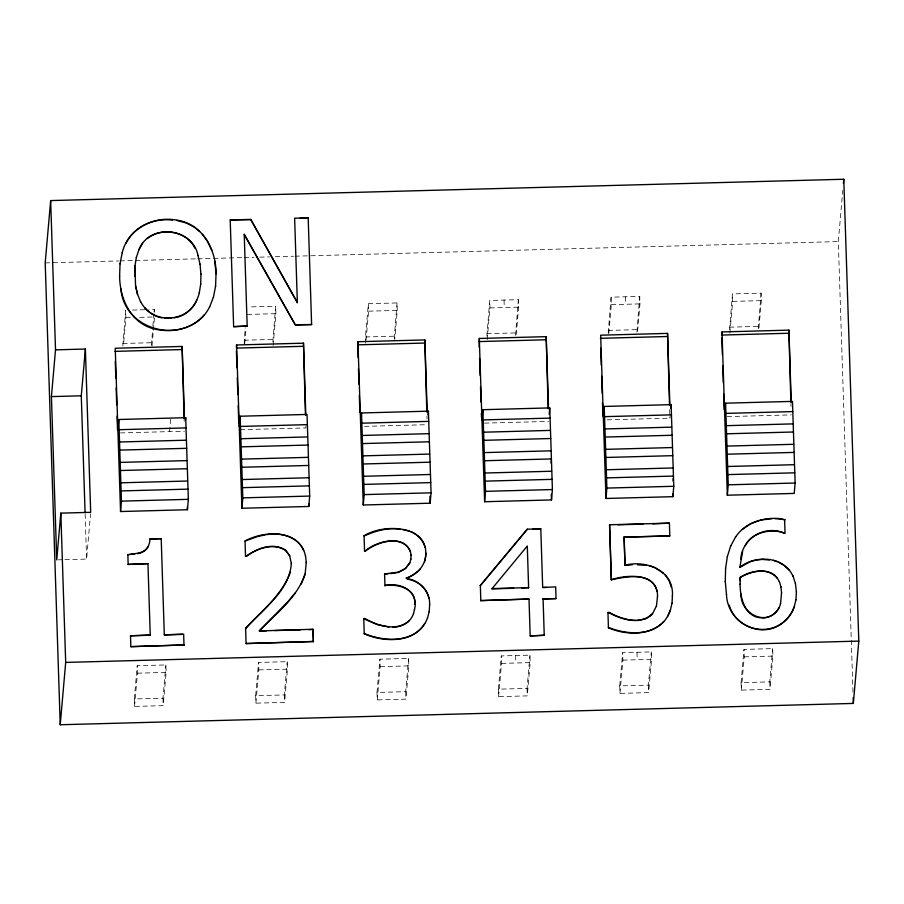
<?xml version="1.0" encoding="UTF-8"?>
<svg xmlns="http://www.w3.org/2000/svg" width="904" height="904" viewBox="0 0 904 904"><rect width="100%" height="100%" fill="white"/><g stroke="black" fill="none" stroke-linecap="round" stroke-linejoin="round"><path stroke-width="0.68" stroke-dasharray="4.52 3.39" d="M64.873 559.666L86.592 559.079L90.569 513.698M122.82 345.972L125.645 310.241L125.882 317.699L123.464 345.407M151.476 345.204L152.731 327.474M152.855 326.095L153.951 313.631M154.064 312.242L154.313 309.473L148.855 309.62M152.008 346.029L154.55 316.931L136.809 317.417M134.3 698.961L137.216 665.717L165.873 664.948L166.121 672.418L163.206 705.662L134.549 706.431L134.3 698.961L162.969 698.193L165.873 664.948M134.549 706.431L137.453 673.186L137.216 665.717M169.556 431.603L170.732 418.1M244.216 343.961L245.176 327.756M244.701 343.531L246.035 328.299M272.838 341.938L275.663 306.207L248.363 306.942M273.121 345.531L275.912 313.677L275.663 306.207M255.662 695.707L258.567 662.451L287.235 661.683L287.472 669.152L284.568 702.397L255.9 703.165L255.662 695.707L284.331 694.939L287.235 661.683M255.9 703.165L258.815 669.92L258.567 662.451M306.049 425.863L305.868 427.942L238.972 429.739M365.645 343.181L365.442 336.966L368.357 303.71L397.025 302.942L397.263 310.411L394.72 339.497M366.052 340.277L368.595 311.179L368.357 303.71M394.2 338.684L397.025 302.942M377.013 692.441L379.929 659.197L408.585 658.417L408.834 665.886L405.93 699.131L377.262 699.911L377.013 692.441L405.681 691.673L408.585 658.417M377.262 699.911L380.166 666.655L379.929 659.197M486.883 336.186L489.708 300.456L518.376 299.687L518.625 307.145L516.082 336.243M487.166 339.78L489.957 307.914L489.708 300.456M515.551 335.418L518.376 299.687M498.375 689.176L501.279 655.931L529.947 655.163L530.185 662.621L527.281 695.877L498.612 696.645L498.375 689.176L527.043 688.407L529.947 655.163M498.612 696.645L501.528 663.4L501.279 655.931M608.245 332.921L611.07 297.19L639.738 296.422L639.976 303.88L637.557 331.587M608.765 333.745L611.307 304.659L611.07 297.19M636.913 332.152L639.738 296.422M619.726 685.921L622.641 652.665L651.298 651.897L651.547 659.366L648.643 692.611L619.974 693.379L619.726 685.921L648.394 685.142L651.298 651.897M619.974 693.379L622.879 660.135L622.641 652.665M607.228 419.84L669.932 418.156L670.203 415.038M729.596 329.666L732.421 293.924L761.089 293.156L761.337 300.625L758.908 328.333M729.878 333.248L732.669 301.394L732.421 293.924M758.264 328.898L761.089 293.156M741.088 682.656L743.992 649.4L772.66 648.631L772.897 656.101L769.993 689.345L741.325 690.114L741.088 682.656L769.756 681.887L772.66 648.631M741.325 690.114L744.241 656.869L743.992 649.4M852.98 692.159L838.313 241.583L842.799 190.326M45.2 262.906L118.582 260.94M119.995 260.894L134.108 260.522M135.521 260.488L196.202 258.849M197.614 258.815L242.769 257.595M244.182 257.561L254.069 257.301M259.708 257.143L269.584 256.883M275.234 256.725L293.574 256.227M294.986 256.194L838.313 241.583M132.47 310.061L147.488 309.654M125.882 317.699L135.442 317.451M247.244 314.445L275.912 313.677M368.595 311.179L397.263 310.411M489.957 307.914L518.625 307.145M611.307 304.659L639.976 303.88M732.669 301.394L761.337 300.625M122.729 343.486L151.397 342.718M244.091 340.232L272.759 339.452M365.442 336.966L394.11 336.198M486.804 333.7L515.472 332.932M608.155 330.435L636.823 329.666M729.517 327.18L758.185 326.401M120.424 432.926L184.506 431.208M364.515 426.36L427.219 424.677M484.476 423.14L548.581 421.422M727.189 416.62L791.294 414.891M58.093 559.847L63.517 559.7M137.453 673.186L166.121 672.418M258.815 669.92L287.472 669.152M380.166 666.655L408.834 665.886M501.528 663.4L530.185 662.621M622.879 660.135L651.547 659.366M744.241 656.869L772.897 656.101M790.921 403.636L791.011 406.45M769.756 681.887L769.993 689.345M672.271 478.374L672.361 481.188M669.661 409.704L669.932 418.156M648.394 685.142L648.643 692.611M625.399 296.806L625.647 304.264M636.97 652.281L637.218 659.75M550.22 460.531L550.321 463.345M527.043 688.407L527.281 695.877M504.048 300.071L504.285 307.529M515.619 655.547L515.856 663.005M426.948 416.236L427.038 419.049M405.681 691.673L405.93 699.131M284.331 694.939L284.568 702.397M184.1 418.541L184.19 421.354M154.313 309.473L154.392 311.959M162.969 698.193L163.206 705.662M85.134 514.037L86.592 559.079"/><path stroke-width="1.36" d="M725.268 581.656L725.596 568.175M200.699 284.172L200.959 274.036M134.673 276.082L134.922 266.228L136.391 257.165M134.945 265.968L135.555 285.924L137.521 294.512M119.588 276.488L120.051 263.584M215.581 286.229L216.045 273.63L214.779 261.087M740.037 580.65L740.161 577.599C750.749 571.192 767.835 566.989 776.999 577.938M414.507 609.477C419.173 591.476 400.562 581.679 384.98 585.532C397.138 583.984 416.111 587.702 414.721 604.177M672.011 603.409L672.418 595.702M795.961 599.894L796.424 591.724M429.208 611.714L429.637 604.516M410.823 559.44L411.105 555.067M50.658 200.575L45.2 262.906L60.229 724.748L853.342 703.425L858.8 641.094L843.771 179.252L50.658 200.575L55.517 349.848L51.426 396.607L56.737 559.881L60.828 513.133L90.682 512.331L85.371 349.046L55.517 349.848M85.089 512.636L81.281 395.805L85.371 349.046M60.229 724.748L65.687 662.417L60.828 513.133M117.893 429.886L118.797 419.501L185.693 417.693L188.348 499.336L187.433 509.732L120.548 511.528L115.237 348.243L182.122 346.447L184.461 418.236M120.548 511.528L121.452 501.132L118.797 419.501M127.837 554.706C134.481 553.429 144.663 553.858 148.267 546.287M147.951 563.644L128.153 564.435L147.951 563.644L150.245 635.252M150.267 634.992L130.481 635.783L148.923 635.286M130.831 646.654L184.009 644.97L130.831 646.654L130.504 635.523M149.861 538.976L161.206 538.671L149.861 538.976C149.985 546.513 145.171 552.739 137.544 553.666M184.1 418.541L182.122 346.447M182.258 634.393L164.302 634.879L183.659 634.099L183.987 645.23M185.467 420.292L185.693 417.693M297.382 302.501L250.781 219.389L230.204 219.943L250.758 219.649L297.359 302.761L294.636 218.214L308.185 217.841L311.62 324.559L295.371 324.999L244.204 234.498M233.639 326.66L247.21 326.039L233.639 326.66L230.204 219.943M236.407 347.068L236.588 344.989L303.484 343.181L305.812 414.97M239.244 426.62L240.159 416.236L307.044 414.439L309.699 496.07L308.795 506.466L241.899 508.263L236.588 344.989M241.899 508.263L242.814 497.867L240.159 416.236M305.507 556.118C299.8 529.009 264.409 530.286 245.052 540.999L257.516 536.592L265.347 534.795M289.653 555.87L285.551 550.4C273.144 542.355 257.233 548.457 246.317 556.389L245.515 556.412L246.34 556.129C257.256 548.197 273.166 542.095 285.574 550.14L289.675 555.61L291.337 563.621M290.5 571.837C282.172 594.9 261.889 610.912 245.617 628.348L245.594 628.608C262.612 609.002 289.382 591.442 291.359 563.361M313.394 641.49L246.08 643.558L313.394 641.49L312.999 629.263L259.38 630.958L266.431 630.766M295.371 324.999L244.227 234.238L247.187 326.299M308.185 217.841L300.038 218.327M305.45 415.275L303.484 343.181M311.62 324.559L295.393 324.739M313.372 641.75L312.999 629.263M358.086 357.509L357.95 341.723L424.835 339.927L427.174 411.704M360.606 423.366L361.51 412.97L428.406 411.173L431.061 492.816L430.146 503.2L363.261 504.997L357.95 341.723M363.261 504.997L364.165 494.612L361.51 412.97M424.609 561.723C434.112 525.574 385.929 522.388 364.075 535.722L364.052 535.982C375.329 531.043 387.692 527.19 400.11 529.303M410.552 551.609C402.416 533.959 377.556 541.632 365.431 551.044L364.549 551.067L365.453 550.785C377.533 540.185 408.167 533.394 411.083 555.327M409.275 620.585C396.867 631.964 377.601 625.941 364.798 618.426L363.747 618.709L377.352 624.641L389.082 626.958M427.547 617.839C418.349 643.309 385.127 643.162 364.233 633.794L364.255 633.534C383.59 641.49 411.874 643.75 424.677 623.624M409.806 562.796L405.342 568.526L398.348 572.153L384.562 573.927L388.189 573.825M426.812 412.009L424.835 339.927M406.484 577.588C403.738 581.317 419.806 570.661 420.416 568.763M428.067 415.072L428.406 411.173M479.21 347.204L479.301 338.458L546.197 336.661L548.525 408.45M481.956 420.1L482.872 409.704L549.756 407.907L552.412 489.55L551.508 499.935L484.612 501.731L479.301 338.458M484.612 501.731L485.527 491.347L482.872 409.704M527.326 529.19L480.318 585.589L527.326 529.19L540.795 528.817L542.683 587.498L546.57 587.385M529.009 599.047L480.815 600.606L529.009 599.047L530.185 635.919L544.264 635.275L530.185 635.919M548.163 408.744L546.197 336.661M521.811 588.052L528.648 587.611L491.889 588.606M549.191 414.405L549.756 407.907M540.795 528.817L532.693 529.303M542.683 587.498L555.666 586.888L556.016 598.584L543.055 598.934L556.016 598.584M603.318 416.834L604.222 406.45L671.118 404.642L673.774 486.284L672.858 496.68L605.974 498.477L600.663 335.192L667.547 333.395L669.887 405.184M605.974 498.477L606.878 488.081L604.222 406.45M632.54 564.751L625.014 565.463L624.088 537.145L669.785 535.914L669.401 523.145L609.578 524.761L611.341 579.848C626.065 576.526 651.953 571.373 656.971 591.148M652.552 613.477C640.981 625.557 621.715 619.364 608.98 612.358L607.929 612.641L608.957 612.618C617.104 617.183 626.257 620.37 635.648 620.562M611.341 579.848L609.578 524.761M670.361 610.064C662.191 635.693 629.353 637.173 608.426 627.726L608.448 627.466C626.02 634.303 649.49 636.608 663.66 621.624M624.088 537.145L669.785 535.914M625.014 565.463L624.11 536.886M669.525 405.489L667.547 333.395M670.779 408.54L671.118 404.642M669.401 523.145L652.677 523.857M721.833 334.017L722.014 331.937L788.909 330.141L791.237 401.918M724.669 413.569L725.584 403.184L792.469 401.387L795.124 483.018L794.22 493.414L727.336 495.211L722.014 331.937M727.336 495.211L728.24 484.826L725.584 403.184M790.876 402.223L788.909 330.141M735.754 536.795C745.133 522.738 762.773 517.212 779.022 518.557C793.305 521.45 778.276 518.241 774.909 518.704M745.28 545.688C751.902 530.987 774.016 528.524 784.401 533.224C765.372 524.456 742.105 538.129 740.76 559.135M843.409 183.399L843.771 179.252M780.536 603.691L781.576 592.685M306.275 562.243L305.123 574.063L301.303 583.961M656.428 606.256L657.547 596.03M425.84 553.169C425.942 564.717 417.478 574.921 406.461 577.848M725.573 568.435L727.404 556.254M199.298 292.851L200.722 283.912M213.412 297.359L215.604 285.969M120.029 263.844L122.243 252.544M413.49 613.793L414.529 609.217M672.034 603.149L670.339 610.324L667.502 616.539M742.602 551.621L739.856 567.192C755.687 554.649 783.892 556.141 792.955 576.119M795.983 599.634L794.107 607.205A34.714 33.877 5 0 1 781.96 623.466C759.586 640.145 727.031 621.636 726.511 594.414M427.524 618.099L429.231 611.454M410.845 559.18L409.783 563.056L405.32 568.785M727.381 556.514L730.782 545.688M136.368 257.425L138.956 249.572L142.572 243.334M199.321 292.591C196.665 304.885 187.038 316.377 174.02 317.779M780.559 603.431C778.852 611.872 771.202 617.827 762.66 618.008M305.145 573.803C297.337 597.68 276.002 613.341 259.38 630.958M209.604 307.066L213.434 297.1M122.221 252.804C127.701 228.904 153.42 215.66 176.596 220.113C202.326 223.424 216.418 249.911 216.022 273.889M656.451 605.996L652.53 613.737L649.332 616.788M730.76 545.948L735.777 536.535M138.933 249.832C149.07 222.915 192.925 227.39 197.987 255.629M196.756 300.071C188.631 320.378 158.415 324.276 144.742 307.642M413.512 613.534C410.585 622.494 401.986 627.06 392.969 627.229M778.999 607.691C768.038 627.704 740.5 614.505 740.997 594.064M126.04 243.255C134.391 226.226 154.313 217.819 172.596 220.124M209.626 306.806C199.151 328.649 171.071 335.192 149.533 327.485C128.978 319.722 119.791 296.84 119.61 276.228M295.111 593.103L287.348 602.324L259.403 630.698M204.27 314.874C178.529 344.627 123.995 329.259 120.853 288.602M742.308 529.416L750.648 523.766L759.394 520.546M147.273 238.554C161.805 226.938 186.653 230.859 194.925 248.25M648.371 617.308L645.512 618.901L636.992 620.664M739.834 567.452L750.343 561.655L754.908 560.378M404.156 569.396L398.325 572.413L390.675 573.599M611.364 579.588C627.229 574.582 657.999 572.277 657.524 596.29M760.637 520.082L772.174 518.636M171.636 318.072L164.438 318.038M625.037 565.203C646.145 559.7 674.248 570.56 672.395 595.962M129.227 554.559L134.764 553.971M756.049 560.062L762.287 559.406L769.293 560.005M266.578 534.671C280.511 532.207 297.563 536.445 303.699 550.457M114.966 351.362L181.851 349.565M236.317 348.096L303.213 346.3M357.679 344.842L424.564 343.045M479.03 341.576L545.926 339.78M600.392 338.311L667.276 336.514M721.742 335.056L788.638 333.248M51.426 396.607L81.281 395.805M119.136 429.705L186.021 427.897M240.487 426.439L307.383 424.643M361.849 423.174L428.733 421.377M483.199 419.908L550.095 418.111M604.561 416.654L671.446 414.857M725.912 413.388L792.808 411.591M119.283 441.999L186.167 440.203M240.633 438.734L307.529 436.937M361.995 435.468L428.88 433.671M483.346 432.214L550.242 430.406M604.708 428.948L671.593 427.151M726.059 425.682L792.955 423.886M119.791 450.113L186.687 448.316M241.153 446.847L308.038 445.05M362.504 443.581L429.4 441.785M483.866 440.327L550.751 438.519M605.217 437.061L672.113 435.265M726.579 433.796L793.463 431.999M119.95 462.407L186.834 460.611M241.3 459.142L308.196 457.345M362.662 455.876L429.547 454.079M484.013 452.621L550.909 450.825M605.375 449.356L672.26 447.559M726.726 446.09L793.622 444.293M120.458 470.521L187.354 468.724M241.82 467.255L308.705 465.458M363.171 463.989L430.067 462.193M484.533 460.735L551.417 458.938M605.883 457.469L672.779 455.672M727.245 454.203L794.13 452.407M120.605 482.815L187.501 481.018M241.967 479.549L308.852 477.753M363.318 476.295L430.214 474.487M484.68 473.029L551.564 471.233M606.03 469.764L672.926 467.967M727.392 466.498L794.277 464.701M121.125 490.928L188.009 489.132M242.475 487.663L309.371 485.866M363.837 484.408L430.722 482.612M485.199 481.143L552.084 479.346M606.55 477.877L673.435 476.08M727.912 474.611L794.797 472.815M121.452 501.132L188.348 499.336M242.814 497.867L309.699 496.07M364.165 494.612L431.061 492.816M485.527 491.347L552.412 489.55M606.878 488.081L673.774 486.284M728.24 484.826L795.124 483.018M617.895 524.795L642.947 524.117M513.641 588.278L491.866 588.866L527.292 546.005L528.625 587.871M274.895 630.54L300.275 629.862M308.739 629.636L312.976 629.523M65.687 662.417L858.8 641.094M637.456 564.797L646.473 565.418M402.709 529.529L409.286 531.055M761.45 617.805C744.862 617.409 740.037 597.499 740.105 584.074M176.574 220.373L186.145 222.96L194.529 227.299L199.569 231.514M406.517 578.583C419.58 580.074 430.27 591.408 429.615 604.776M407.727 579.181C417.75 580.831 426.914 588.109 428.88 598.38M162.031 317.869C152.753 316.185 144.855 309.914 140.606 301.574M649.061 565.599L654.79 567.452L663.321 573.215M773.496 560.356L777.214 561.678M410.619 531.484C417.478 534.343 423.14 540.05 425.004 547.349M778.457 562.107L783.655 565.124M784.559 565.938L789.056 570.006M202.406 234.305L207.366 240.905L211.807 250.318M665.287 574.967L668.994 580.379L671.389 587.238M779.44 581.984C772.954 566.367 751.631 569.78 740.184 577.34L740.082 584.334M729.257 605.149C735.11 627.365 763.857 636.563 781.983 623.206A34.714 33.877 5 0 0 794.13 606.946M140.583 301.834L137.544 294.252L135.577 285.664M792.977 575.859L795.384 583.442M779.463 581.724L780.92 586.922M198.01 255.369L200.021 264.341M795.418 583.182L796.401 591.973M305.529 555.858L306.253 562.503M780.943 586.662L781.553 592.945M725.29 581.396L726.488 594.674M200.044 264.081L200.937 274.296M853.161 697.798L853.342 703.425M784.615 519.551L785.045 533.462M721.833 337.87L722.386 354.752M722.748 366.018L723.302 382.912M723.663 394.167L724.172 409.648M672.768 493.855L672.858 496.68M600.708 348.164L601.262 365.058M601.623 376.313L602.177 393.206M602.493 403.06L602.911 415.727M607.951 612.381L608.426 627.726M551.327 494.307L551.508 499.935M543.078 598.674L544.242 635.535M479.583 358.47L480.126 375.363M480.499 386.618L480.996 402.099M481.369 413.365L481.504 417.58M480.34 585.329L480.815 600.606M429.92 496.16L430.146 503.2M384.584 573.667L384.957 585.792M364.075 535.722L364.549 551.067M358.459 368.764L358.956 384.245M359.329 395.511L359.871 412.405M363.77 618.449L364.233 633.794M308.705 503.652L308.795 506.466M245.052 540.999L245.515 556.412M245.617 628.348L246.08 643.558M236.407 350.921L236.961 367.804M237.277 377.657L237.831 394.551M238.193 405.817L238.746 422.699M187.343 506.907L187.433 509.732M161.206 538.671L164.302 634.879M127.859 554.446L128.153 564.435M115.283 361.216L115.836 378.109M116.153 387.963L116.706 404.856M117.068 416.111L117.531 430.191"/></g></svg>
